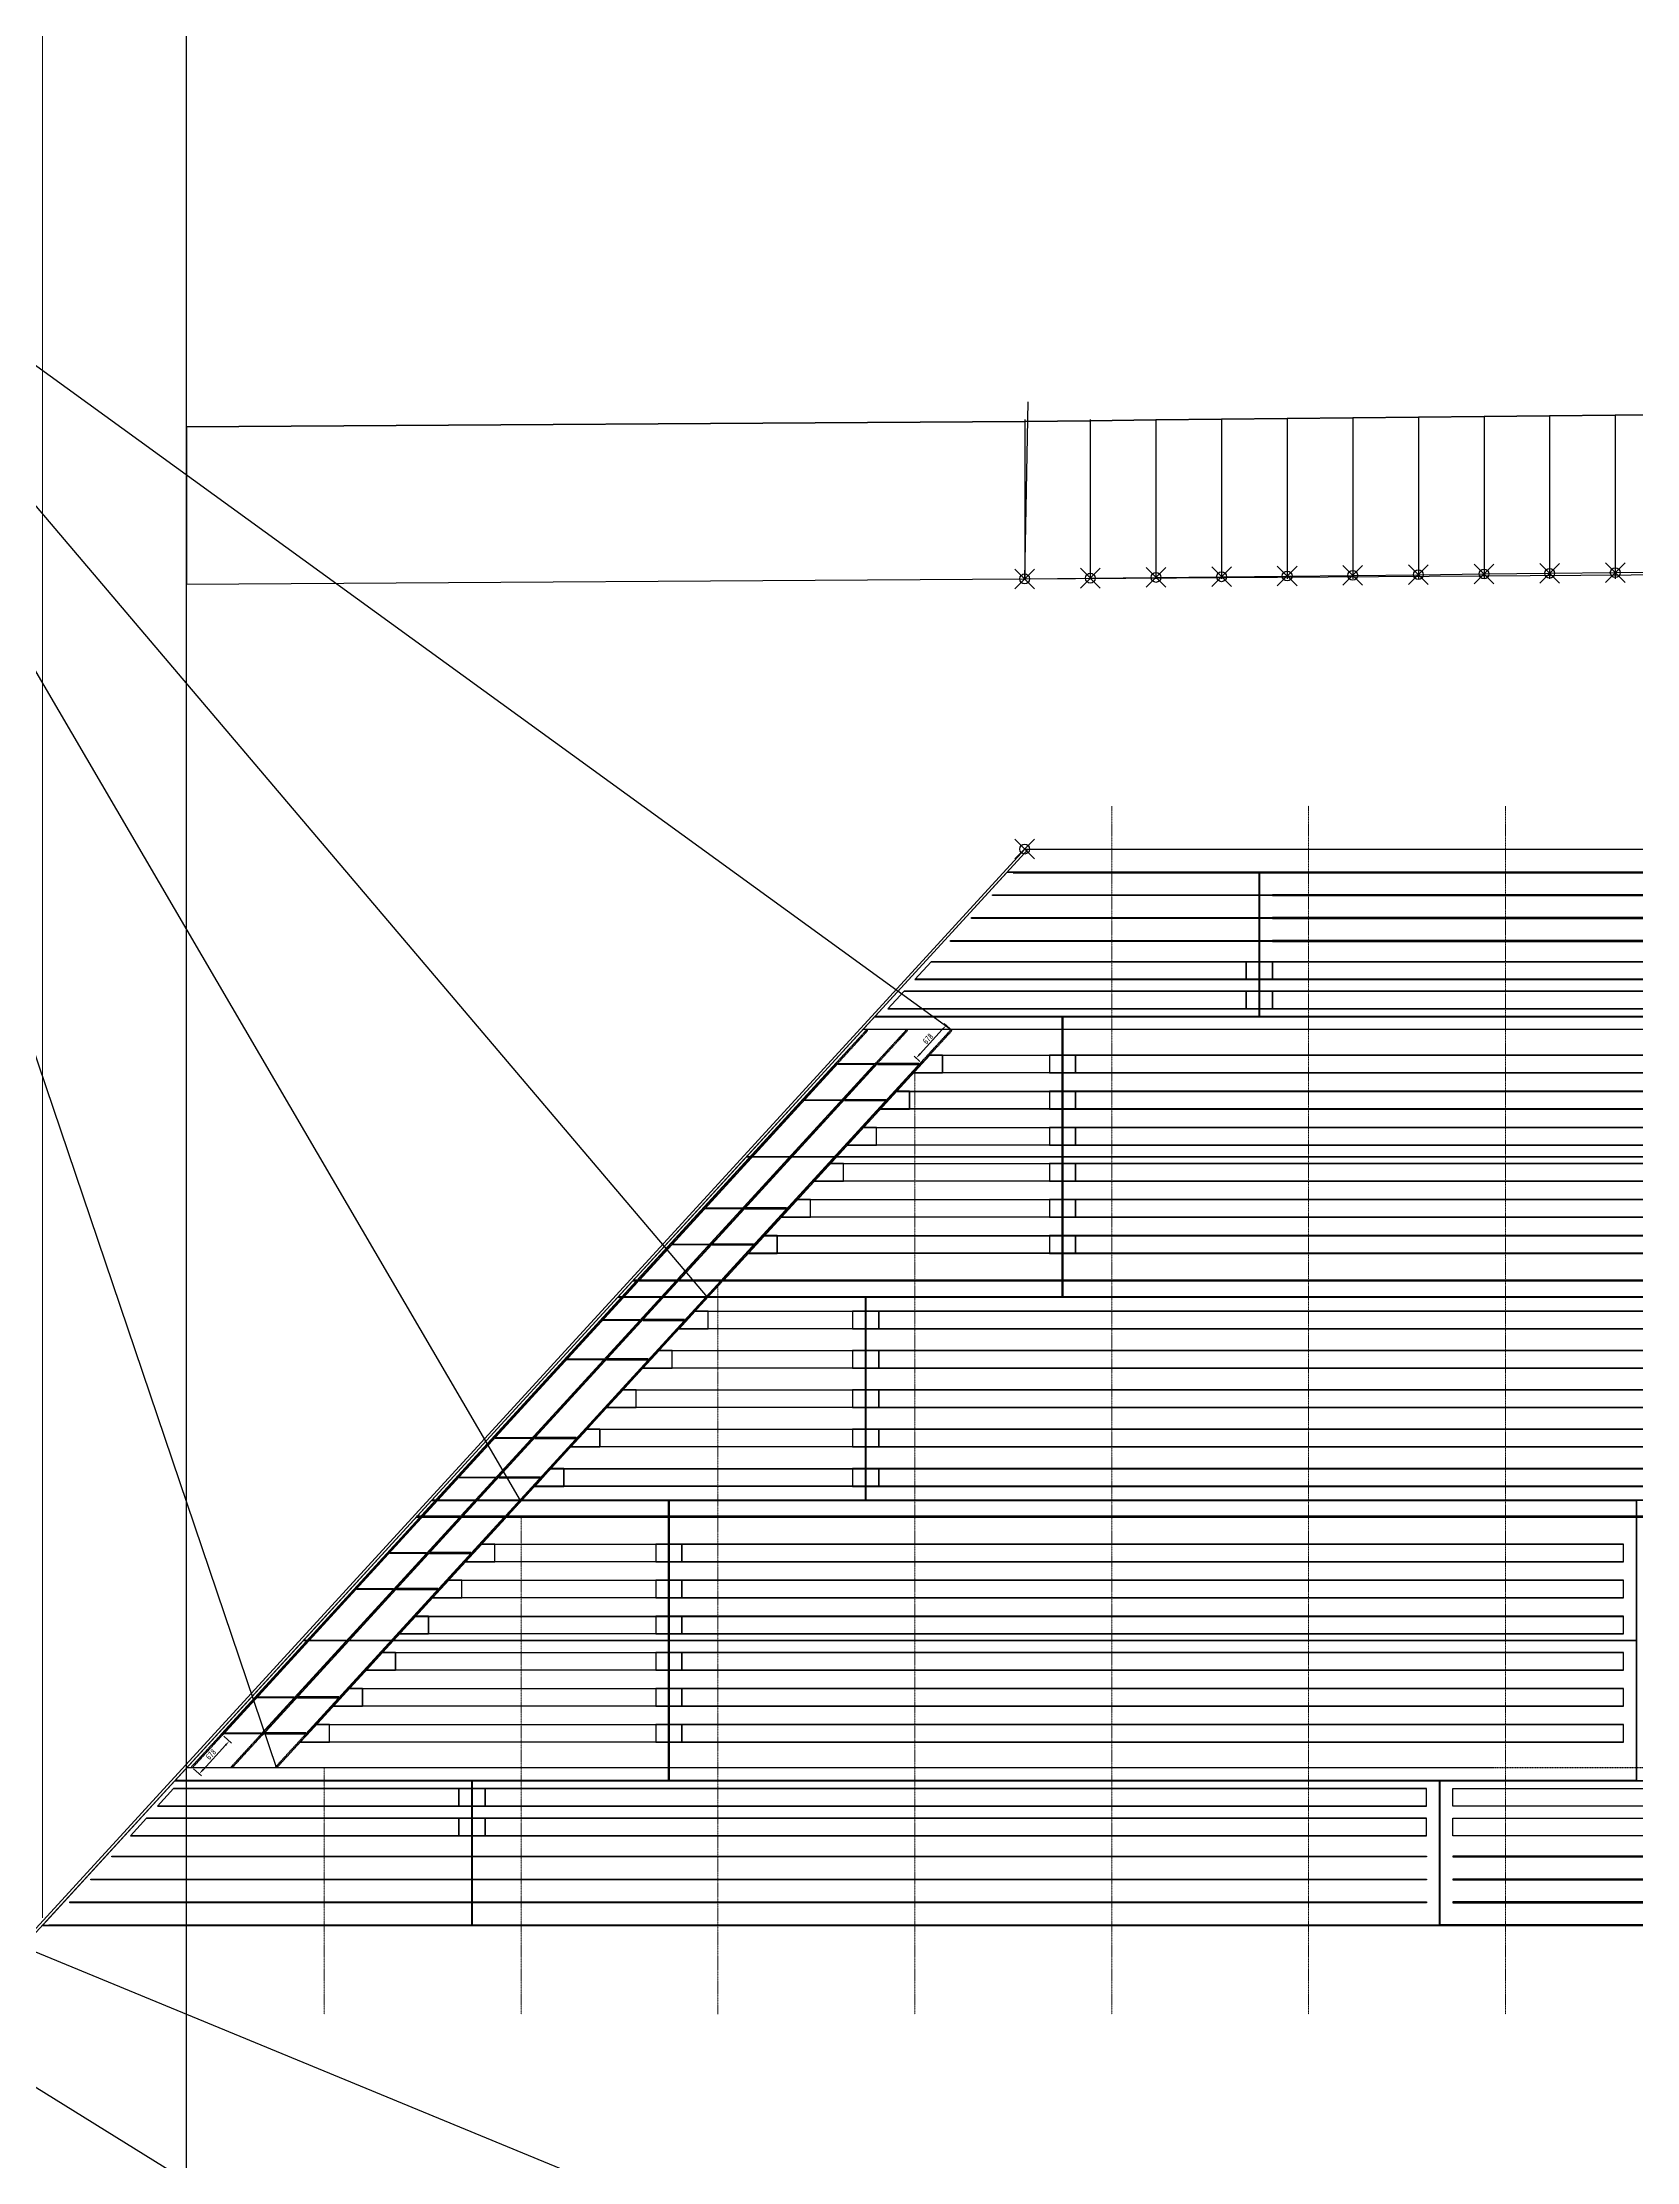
# Model space of a CAD drawing. Extents: x -158665 to 747974, y -1078007 to -307893.
# Drawn here: x 119904 to 144202, y -582154 to -549860 of the extents above; entities that cross this region are included whole.
import ezdxf

# ---------------------------------------------------------------- set-up
doc = ezdxf.new("R2010")
doc.units = 0
doc.header["$LTSCALE"] = 0.02
doc.header["$MEASUREMENT"] = 0
doc.header["$PDMODE"] = 35
doc.header["$PDSIZE"] = 150
for name, pattern in [('CENTER', [2, 1.25, -0.25, 0.25, -0.25]), ('DASHED', [19.05, 12.7, -6.35]), ('DASHED2', [9.525, 6.35, -3.175]), ('PHANTOM', [63.5, 31.75, -6.35, 6.35, -6.35, 6.35, -6.35])]:
    doc.linetypes.add(name, pattern=pattern)
doc.layers.get('0').update_dxf_attribs({"linetype": 'CONTINUOUS'})
doc.layers.get('Defpoints').update_dxf_attribs({"linetype": 'CONTINUOUS'})
doc.layers.add('1', color=1, linetype='CONTINUOUS')
doc.layers.add('横隔板开孔', color=7, linetype='CONTINUOUS')
for name, color, linetype, lineweight in [('1图框轮廓', 7, 'CONTINUOUS', 35), ('3中心线层', 1, 'CENTER', 13), ('4虚线层', 3, 'DASHED', 15)]:
    doc.layers.add(name, color=color, linetype=linetype, lineweight=lineweight)
doc.styles.add('仿宋', font='仿宋_GB2312_1.ttf', dxfattribs={"width": 0.7})
doc.dimstyles.new('180', dxfattribs={"dimscale": 180, "dimtxt": 2.7, "dimasz": 2.5, "dimexe": 1.25, "dimexo": 0.625, "dimtad": 1, "dimdec": 0, "dimdsep": 46, "dimtxsty": '仿宋', "dimcen": 2.5, "dimclrd": 3, "dimclre": 3, "dimclrt": 4, "dimazin": 0, "dimtfac": 1, "dimtdec": 0, "dimtmove": 0, "dimatfit": 3, "dimfxl": 1.25, "dimlwd": 13, "dimlwe": 13, "dimarcsym": 0})
doc.dimstyles.new('样式-35', dxfattribs={"dimscale": 35, "dimtxt": 2.7, "dimasz": 2.5, "dimexe": 1.25, "dimexo": 0.625, "dimtad": 1, "dimdec": 0, "dimdsep": 46, "dimtxsty": '仿宋', "dimcen": 2.5, "dimclrd": 3, "dimclre": 3, "dimclrt": 4, "dimazin": 0, "dimtfac": 1, "dimtdec": 0, "dimtmove": 0, "dimatfit": 3, "dimfxl": 1.25, "dimlwd": 13, "dimlwe": 13, "dimarcsym": 0})

# ---------------------------------------------------------------- blocks, each defined once
blk = doc.blocks.new('*D176')
at = {"color": 3, "lineweight": 13, "ltscale": 3}
for p, q in [((133733, -564889), (133647, -564809)), ((133275, -565389), (133189, -565309))]:
    blk.add_line(p, q, dxfattribs=at)
at = {"color": 3, "linetype": 'ByBlock', "lineweight": 13, "ltscale": 3}
blk.add_line((133280, -565274), (133620, -564903), dxfattribs=at)
at = {"color": 3, "ltscale": 3}
for points in [[(133609, -564893), (133630, -564913), (133679, -564839)], [(133269, -565264), (133291, -565284), (133221, -565339)]]:
    blk.add_solid(points, dxfattribs=at)
at = {"layer": 'Defpoints', "color": 0, "ltscale": 3}
for p in [(133679, -564839), (133750, -564904), (133292, -565403)]:
    blk.add_point(p, dxfattribs=at)
at = {"color": 4, "ltscale": 3, "insert": (133399, -565042), "char_height": 94.5, "attachment_point": 5, "rotation": 47.5055, "style": '仿宋'}
blk.add_mtext('678', dxfattribs=at)
blk = doc.blocks.new('*D184')
at = {"color": 3, "lineweight": 13, "ltscale": 3}
for p, q in [((122668, -575668), (122785, -575775)), ((122210, -576168), (122327, -576275))]:
    blk.add_line(p, q, dxfattribs=at)
at = {"color": 3, "linetype": 'ByBlock', "lineweight": 13, "ltscale": 3}
blk.add_line((122354, -576181), (122694, -575810), dxfattribs=at)
at = {"color": 3, "ltscale": 3}
for points in [[(122683, -575800), (122704, -575820), (122753, -575746)], [(122343, -576171), (122364, -576191), (122295, -576246)]]:
    blk.add_solid(points, dxfattribs=at)
at = {"layer": 'Defpoints', "color": 0, "ltscale": 3}
for p in [(122652, -575653), (122753, -575746), (122194, -576153)]:
    blk.add_point(p, dxfattribs=at)
at = {"color": 4, "ltscale": 3, "insert": (122473, -575949), "char_height": 94.5, "attachment_point": 5, "rotation": 47.5021, "style": '仿宋'}
blk.add_mtext('678', dxfattribs=at)
blk = doc.blocks.new('*D597')
at = {"color": 3, "lineweight": 13, "ltscale": 3}
for p, q in [((137871, -507268), (137871, -508683)), ((119905, -578441), (119905, -508233))]:
    blk.add_line(p, q, dxfattribs=at)
at = {"color": 3, "linetype": 'ByBlock', "lineweight": 13, "ltscale": 3}
blk.add_line((137421, -508458), (120355, -508458), dxfattribs=at)
at = {"color": 3, "ltscale": 3}
for points in [[(120355, -508383), (120355, -508533), (119905, -508458)], [(137421, -508383), (137421, -508533), (137871, -508458)]]:
    blk.add_solid(points, dxfattribs=at)
at = {"layer": 'Defpoints', "color": 0, "ltscale": 3}
for p in [(137871, -507156), (119905, -508458), (119905, -578553)]:
    blk.add_point(p, dxfattribs=at)
at = {"color": 4, "ltscale": 3, "insert": (128888, -508102), "char_height": 486, "attachment_point": 5, "style": '仿宋'}
blk.add_mtext('17966', dxfattribs=at)

msp = doc.modelspace()

# ---------------------------------------------------------------- linework, layer by layer
at = {"color": 7, "ltscale": 3}
for p, q in [((122100.6, -623002.4), (122100.6, -546274.9)), ((134876.2, -562153.5), (119363.8, -579085.6))]:
    msp.add_line(p, q, dxfattribs=at)
at = {"color": 6, "ltscale": 3}
for p, q in [((134930.4, -562153.5), (119418, -579085.6)), ((134876.2, -562153.5), (230875.9, -562153.5))]:
    msp.add_line(p, q, dxfattribs=at)
at = {"color": 7, "linetype": 'PHANTOM', "ltscale": 10}
for p, q in [((229242, -564903.5), (132411, -564903.5)), ((227033.6, -568728.5), (128906.7, -568728.5)), ((224955.2, -572328.5), (125608.5, -572328.5)), ((222746.8, -576153.5), (122104.2, -576153.5))]:
    msp.add_line(p, q, dxfattribs=at)
at = {"color": 200, "ltscale": 10}
for p, q in [((227033.6, -568720.5), (128906.7, -568720.5)), ((227033.6, -568736.5), (128906.7, -568736.5)), ((224955.2, -572320.5), (125608.5, -572320.5)), ((224955.2, -572336.5), (125608.5, -572336.5))]:
    msp.add_line(p, q, dxfattribs=at)
at = {"color": 1, "ltscale": 3}
for p, q in [((130013.5, -568978.5), (130048.8, -568978.5)), ((130013.5, -568981.5), (130048.8, -568981.5)), ((127173.4, -572078.5), (127208.7, -572078.5)), ((127173.4, -572081.5), (127208.7, -572081.5))]:
    msp.add_line(p, q, dxfattribs=at)
at = {"color": 7, "ltscale": 3}
for points in [[(144875.9, -555530.4), (143875.9, -555540.4), (142875.9, -555550.5), (141875.9, -555560.8), (140875.9, -555571.2), (139875.9, -555581.7), (138875.9, -555592.3), (137875.9, -555603), (136875.9, -555613.7), (135875.9, -555624.5), (134875.9, -555635), (122100.6, -555718.1), (122100.6, -558118.1), (134875.9, -558035), (135875.9, -558024.5), (136875.9, -558013.7), (137875.9, -558003), (138875.9, -557992.3), (139875.9, -557981.7), (140875.9, -557971.2), (141875.9, -557960.8), (142875.9, -557950.5), (143875.9, -557940.4), (144875.9, -557930.4)], [(129003.6, -568720.5), (128984.4, -568702.9), (132007.2, -565403.5), (132026.4, -565421.1), (129003.6, -568720.5)], [(129609.8, -568720.5), (129590.6, -568702.9), (132613.4, -565403.5), (132632.6, -565421.1), (129609.8, -568720.5)], [(130287.9, -568720.5), (130268.8, -568702.9), (133291.5, -565403.5), (133310.7, -565421.1), (130287.9, -568720.5)], [(125705.4, -572320.5), (125686.3, -572302.9), (128953.7, -568736.5), (128972.8, -568754.1), (125705.4, -572320.5)], [(126311.7, -572320.5), (126292.5, -572302.9), (129559.9, -568736.5), (129579.1, -568754.1), (126311.7, -572320.5)], [(126989.8, -572320.5), (126970.6, -572302.9), (130238, -568736.5), (130257.2, -568754.1), (126989.8, -572320.5)], [(122651.9, -575653.5), (122632.7, -575635.9), (125655.5, -572336.5), (125674.7, -572354.1), (122651.9, -575653.5)], [(123258.1, -575653.5), (123238.9, -575635.9), (126261.7, -572336.5), (126280.9, -572354.1), (123258.1, -575653.5)], [(123936.2, -575653.5), (123917.1, -575635.9), (126939.8, -572336.5), (126959, -572354.1), (123936.2, -575653.5)]]:
    msp.add_lwpolyline(points, dxfattribs=at)
for points in [[(138651.7, -562859.5), (138251.7, -562859.5), (138251.7, -562847.5), (138651.7, -562847.5)], [(138651.7, -563209.5), (138251.7, -563209.5), (138251.7, -563197.5), (138651.7, -563197.5)], [(138651.7, -563559.5), (138251.7, -563559.5), (138251.7, -563547.5), (138651.7, -563547.5)], [(126653.2, -577509.5), (126253.2, -577509.5), (126253.2, -577497.5), (126653.2, -577497.5)], [(126653.2, -577859.5), (126253.2, -577859.5), (126253.2, -577847.5), (126653.2, -577847.5)], [(126653.2, -578209.5), (126253.2, -578209.5), (126253.2, -578197.5), (126653.2, -578197.5)]]:
    msp.add_lwpolyline(points, close=True)
at = {"color": 2}
for points in [[(133201.3, -564138.5), (138251.7, -564138.5), (138251.7, -563868.5), (133448.7, -563868.5)], [(138251.7, -564138.5), (138651.7, -564138.5), (138651.7, -563868.5), (138251.7, -563868.5)], [(138651.7, -564138.5), (153001.8, -564138.5), (153001.8, -563868.5), (138651.7, -563868.5)], [(132789.1, -564588.5), (138251.7, -564588.5), (138251.7, -564318.5), (133036.4, -564318.5)], [(138251.7, -564588.5), (138651.7, -564588.5), (138651.7, -564318.5), (138251.7, -564318.5)], [(138651.7, -564588.5), (153001.8, -564588.5), (153001.8, -564318.5), (138651.7, -564318.5)], [(133624.8, -565293.5), (133427.5, -565293.5), (133180.2, -565563.5), (133624.8, -565563.5)], [(135251.7, -565563.5), (133626.8, -565563.5), (133626.8, -565293.5), (135251.7, -565293.5)], [(135251.7, -565563.5), (135651.7, -565563.5), (135651.7, -565293.5), (135251.7, -565293.5)], [(135651.7, -565563.5), (150001.8, -565563.5), (150001.8, -565293.5), (135651.7, -565293.5)], [(133120.9, -565843.5), (132923.6, -565843.5), (132676.3, -566113.5), (133120.9, -566113.5)], [(135251.7, -566113.5), (133122.9, -566113.5), (133122.9, -565843.5), (135251.7, -565843.5)], [(135251.7, -566113.5), (135651.7, -566113.5), (135651.7, -565843.5), (135251.7, -565843.5)], [(135651.7, -566113.5), (150001.8, -566113.5), (150001.8, -565843.5), (135651.7, -565843.5)], [(132617, -566393.5), (132419.7, -566393.5), (132172.4, -566663.5), (132617, -566663.5)], [(135251.7, -566663.5), (132619, -566663.5), (132619, -566393.5), (135251.7, -566393.5)], [(135251.7, -566663.5), (135651.7, -566663.5), (135651.7, -566393.5), (135251.7, -566393.5)], [(135651.7, -566663.5), (150001.8, -566663.5), (150001.8, -566393.5), (135651.7, -566393.5)], [(132113.1, -566943.5), (131915.9, -566943.5), (131668.5, -567213.5), (132113.1, -567213.5)], [(135251.7, -567213.5), (132115.1, -567213.5), (132115.1, -566943.5), (135251.7, -566943.5)], [(135251.7, -567213.5), (135651.7, -567213.5), (135651.7, -566943.5), (135251.7, -566943.5)], [(135651.7, -567213.5), (150001.8, -567213.5), (150001.8, -566943.5), (135651.7, -566943.5)], [(131609.2, -567493.5), (131412, -567493.5), (131164.6, -567763.5), (131609.2, -567763.5)], [(135251.7, -567763.5), (131611.2, -567763.5), (131611.2, -567493.5), (135251.7, -567493.5)], [(135251.7, -567763.5), (135651.7, -567763.5), (135651.7, -567493.5), (135251.7, -567493.5)], [(135651.7, -567763.5), (150001.8, -567763.5), (150001.8, -567493.5), (135651.7, -567493.5)], [(131105.4, -568043.5), (130908.1, -568043.5), (130660.7, -568313.5), (131105.4, -568313.5)], [(135251.7, -568313.5), (131107.4, -568313.5), (131107.4, -568043.5), (135251.7, -568043.5)], [(135251.7, -568313.5), (135651.7, -568313.5), (135651.7, -568043.5), (135251.7, -568043.5)], [(135651.7, -568313.5), (150001.8, -568313.5), (150001.8, -568043.5), (135651.7, -568043.5)], [(130051.8, -569193.5), (129854.5, -569193.5), (129607.2, -569463.5), (130051.8, -569463.5)], [(132251.9, -569463.5), (130053.8, -569463.5), (130053.8, -569193.5), (132251.9, -569193.5)], [(132251.9, -569463.5), (132651.9, -569463.5), (132651.9, -569193.5), (132251.9, -569193.5)], [(132651.9, -569463.5), (147001.8, -569463.5), (147001.8, -569193.5), (132651.9, -569193.5)], [(129502.1, -569793.5), (129304.8, -569793.5), (129057.5, -570063.5), (129502.1, -570063.5)], [(132251.9, -570063.5), (129504.1, -570063.5), (129504.1, -569793.5), (132251.9, -569793.5)], [(132251.9, -570063.5), (132651.9, -570063.5), (132651.9, -569793.5), (132251.9, -569793.5)], [(132651.9, -570063.5), (147001.8, -570063.5), (147001.8, -569793.5), (132651.9, -569793.5)], [(128952.4, -570393.5), (128755.1, -570393.5), (128507.8, -570663.5), (128952.4, -570663.5)], [(132251.9, -570663.5), (128954.4, -570663.5), (128954.4, -570393.5), (132251.9, -570393.5)], [(132251.9, -570663.5), (132651.9, -570663.5), (132651.9, -570393.5), (132251.9, -570393.5)], [(132651.9, -570663.5), (147001.8, -570663.5), (147001.8, -570393.5), (132651.9, -570393.5)], [(128402.7, -570993.5), (128205.4, -570993.5), (127958.1, -571263.5), (128402.7, -571263.5)], [(132251.9, -571263.5), (128404.7, -571263.5), (128404.7, -570993.5), (132251.9, -570993.5)], [(132251.9, -571263.5), (132651.9, -571263.5), (132651.9, -570993.5), (132251.9, -570993.5)], [(132651.9, -571263.5), (147001.8, -571263.5), (147001.8, -570993.5), (132651.9, -570993.5)], [(127853, -571593.5), (127655.7, -571593.5), (127408.4, -571863.5), (127853, -571863.5)], [(132251.9, -571863.5), (127855, -571863.5), (127855, -571593.5), (132251.9, -571593.5)], [(132251.9, -571863.5), (132651.9, -571863.5), (132651.9, -571593.5), (132251.9, -571593.5)], [(132651.9, -571863.5), (147001.8, -571863.5), (147001.8, -571593.5), (132651.9, -571593.5)], [(126799.4, -572743.5), (126602.2, -572743.5), (126354.8, -573013.5), (126799.4, -573013.5)], [(129251.9, -573013.5), (126801.4, -573013.5), (126801.4, -572743.5), (129251.9, -572743.5)], [(129251.9, -573013.5), (129651.9, -573013.5), (129651.9, -572743.5), (129251.9, -572743.5)], [(129651.9, -573013.5), (144001.8, -573013.5), (144001.8, -572743.5), (129651.9, -572743.5)], [(126295.6, -573293.5), (126098.3, -573293.5), (125850.9, -573563.5), (126295.6, -573563.5)], [(129252, -573563.5), (126297.6, -573563.5), (126297.6, -573293.5), (129252, -573293.5)], [(129251.9, -573563.5), (129651.9, -573563.5), (129651.9, -573293.5), (129251.9, -573293.5)], [(129651.8, -573563.5), (144001.7, -573563.5), (144001.7, -573293.5), (129651.8, -573293.5)], [(125791.7, -573843.5), (125594.4, -573843.5), (125347.1, -574113.5), (125791.7, -574113.5)], [(129251.9, -574113.5), (125793.7, -574113.5), (125793.7, -573843.5), (129251.9, -573843.5)], [(129251.9, -574113.5), (129651.9, -574113.5), (129651.9, -573843.5), (129251.9, -573843.5)], [(129651.9, -574113.5), (144001.8, -574113.5), (144001.8, -573843.5), (129651.9, -573843.5)], [(125287.8, -574393.5), (125090.5, -574393.5), (124843.2, -574663.5), (125287.8, -574663.5)], [(129252, -574663.5), (125289.8, -574663.5), (125289.8, -574393.5), (129252, -574393.5)], [(129251.8, -574663.5), (129651.8, -574663.5), (129651.8, -574393.5), (129251.8, -574393.5)], [(129651.8, -574663.5), (144001.7, -574663.5), (144001.7, -574393.5), (129651.8, -574393.5)], [(124783.9, -574943.5), (124586.6, -574943.5), (124339.3, -575213.5), (124783.9, -575213.5)], [(129252, -575213.5), (124785.9, -575213.5), (124785.9, -574943.5), (129252, -574943.5)], [(129251.8, -575213.5), (129651.8, -575213.5), (129651.8, -574943.5), (129251.8, -574943.5)], [(129651.9, -575213.5), (144001.7, -575213.5), (144001.7, -574943.5), (129651.9, -574943.5)], [(124280, -575493.5), (124082.7, -575493.5), (123835.4, -575763.5), (124280, -575763.5)], [(129252, -575763.5), (124282, -575763.5), (124282, -575493.5), (129252, -575493.5)], [(129251.8, -575763.5), (129651.8, -575763.5), (129651.8, -575493.5), (129251.8, -575493.5)], [(129651.8, -575763.5), (144001.7, -575763.5), (144001.7, -575493.5), (129651.8, -575493.5)], [(121657.8, -576738.5), (126253.2, -576738.5), (126253.2, -576468.5), (121905.1, -576468.5)], [(126253.2, -576738.5), (126653.2, -576738.5), (126653.2, -576468.5), (126253.2, -576468.5)], [(126653.2, -576738.5), (141001.8, -576738.5), (141001.8, -576468.5), (126653.2, -576468.5)], [(154501.8, -576738.5), (141401.8, -576738.5), (141401.8, -576468.5), (154501.8, -576468.5)], [(121245.5, -577188.5), (126253.2, -577188.5), (126253.2, -576918.5), (121492.9, -576918.5)], [(126253.2, -577188.5), (126653.2, -577188.5), (126653.2, -576918.5), (126253.2, -576918.5)], [(126653.2, -577188.5), (141001.8, -577188.5), (141001.8, -576918.5), (126653.2, -576918.5)], [(154501.8, -577188.5), (141401.8, -577188.5), (141401.8, -576918.5), (154501.8, -576918.5)]]:
    msp.add_lwpolyline(points, close=True, dxfattribs=at)
at = {"color": 6, "ltscale": 3}
msp.add_point((134876.2, -562153.5), dxfattribs=at)
at = {"layer": '1', "color": 3}
msp.add_line((134875.9, -558035), (134930.1, -555337.3), dxfattribs=at)
at = {"layer": '1'}
for p, q in [((122100.3, -555718.1), (134875.9, -555635)), ((134875.9, -558033.1), (234875.9, -557383.1)), ((122100.3, -558118.1), (134875.9, -558035))]:
    msp.add_line(p, q, dxfattribs=at)
at = {"layer": '1', "color": 8}
for p, q in [((134875.9, -555605.2), (134875.9, -558033.1)), ((135875.9, -555605.2), (135875.9, -558033.1)), ((136875.9, -555605.2), (136875.9, -558033.1)), ((137875.9, -555603), (137875.9, -558033.1)), ((138875.9, -555592.3), (138875.9, -558033.1)), ((139875.9, -555581.7), (139875.9, -558033.1)), ((140875.9, -555571.2), (140875.9, -558033.1)), ((141875.9, -555560.8), (141875.9, -558033.1)), ((142875.9, -555550.5), (142875.9, -558033.1)), ((143875.9, -555540.4), (143875.9, -558033.1))]:
    msp.add_line(p, q, dxfattribs=at)
at = {"layer": '1', "color": 181}
for points in [[(134875.9, -555635), (135875.9, -555624.5), (136875.9, -555613.7), (137875.9, -555603), (138875.9, -555592.3), (139875.9, -555581.7), (140875.9, -555571.2), (141875.9, -555560.8), (142875.9, -555550.5), (143875.9, -555540.4), (144875.9, -555530.4)], [(134875.9, -558035), (135875.9, -558024.5), (136875.9, -558013.7), (137875.9, -558003), (138875.9, -557992.3), (139875.9, -557981.7), (140875.9, -557971.2), (141875.9, -557960.8), (142875.9, -557950.5), (143875.9, -557940.4), (144875.9, -557930.4)]]:
    msp.add_lwpolyline(points, dxfattribs=at)
at = {"layer": '1', "color": 4}
for points in [[(138451.7, -562513.5), (138451.7, -562503.5), (134699.3, -562503.5), (134699.3, -562513.5)], [(153201.8, -562513.5), (153201.8, -562503.5), (138451.7, -562503.5), (138451.7, -562513.5)], [(138251.7, -562847.5), (138251.7, -562859.5), (134384.1, -562859.5), (134384.1, -562847.5)], [(138651.7, -562847.5), (138651.7, -562859.5), (153001.8, -562859.5), (153001.8, -562847.5)], [(138251.7, -563197.5), (138251.7, -563209.5), (134063.5, -563209.5), (134063.5, -563197.5)], [(138651.7, -563197.5), (138651.7, -563209.5), (153001.8, -563209.5), (153001.8, -563197.5)], [(138251.7, -563547.5), (138251.7, -563559.5), (133742.8, -563559.5), (133742.8, -563547.5)], [(138651.7, -563547.5), (138651.7, -563559.5), (153001.8, -563559.5), (153001.8, -563547.5)], [(132584.1, -565421.5), (132584.1, -565435.5), (132025.9, -565435.5), (132025.9, -565421.5)], [(132632.1, -565421.5), (132632.1, -565435.5), (133262.2, -565435.5), (133262.2, -565421.5)], [(132080.2, -565971.5), (132080.2, -565985.5), (131522, -565985.5), (131522, -565971.5)], [(132128.3, -565971.5), (132128.3, -565985.5), (132758.3, -565985.5), (132758.3, -565971.5)], [(130568.5, -567621.5), (130568.5, -567635.5), (130010.4, -567635.5), (130010.4, -567621.5)], [(130616.6, -567621.5), (130616.6, -567635.5), (131246.6, -567635.5), (131246.6, -567621.5)], [(130064.6, -568171.5), (130064.6, -568185.5), (129506.5, -568185.5), (129506.5, -568171.5)], [(130112.7, -568171.5), (130112.7, -568185.5), (130742.7, -568185.5), (130742.7, -568171.5)], [(129011, -569321.5), (129011, -569335.5), (128452.9, -569335.5), (128452.9, -569321.5)], [(129059.1, -569321.5), (129059.1, -569335.5), (129689.2, -569335.5), (129689.2, -569321.5)], [(128461.4, -569921.5), (128461.4, -569935.5), (127903.2, -569935.5), (127903.2, -569921.5)], [(128509.4, -569921.5), (128509.4, -569935.5), (129139.5, -569935.5), (129139.5, -569921.5)], [(127362, -571121.5), (127362, -571135.5), (126803.8, -571135.5), (126803.8, -571121.5)], [(127410.1, -571121.5), (127410.1, -571135.5), (128040.1, -571135.5), (128040.1, -571121.5)], [(126812.3, -571721.5), (126812.3, -571735.5), (126254.1, -571735.5), (126254.1, -571721.5)], [(126860.4, -571721.5), (126860.4, -571735.5), (127490.4, -571735.5), (127490.4, -571721.5)], [(125758.7, -572871.5), (125758.7, -572885.5), (125200.6, -572885.5), (125200.6, -572871.5)], [(125806.8, -572871.5), (125806.8, -572885.5), (126436.8, -572885.5), (126436.8, -572871.5)], [(125254.8, -573421.5), (125254.8, -573435.5), (124696.7, -573435.5), (124696.7, -573421.5)], [(125302.9, -573421.5), (125302.9, -573435.5), (125932.9, -573435.5), (125932.9, -573421.5)], [(123743.2, -575071.5), (123743.2, -575085.5), (123185, -575085.5), (123185, -575071.5)], [(123791.2, -575071.5), (123791.2, -575085.5), (124421.3, -575085.5), (124421.3, -575071.5)], [(123239.3, -575621.5), (123239.3, -575635.5), (122681.1, -575635.5), (122681.1, -575621.5)], [(123287.4, -575621.5), (123287.4, -575635.5), (123917.4, -575635.5), (123917.4, -575621.5)], [(126253.2, -577497.5), (126253.2, -577509.5), (120962.4, -577509.5), (120962.4, -577497.5)], [(141001.8, -577497.5), (141001.8, -577509.5), (126653.2, -577509.5), (126653.2, -577497.5)], [(141401.8, -577497.5), (141401.8, -577509.5), (154501.8, -577509.5), (154501.8, -577497.5)], [(120641.8, -577859.5), (120641.8, -577847.5), (126253.2, -577847.5), (126253.2, -577859.5)], [(126653.2, -577859.5), (126653.2, -577847.5), (141001.8, -577847.5), (141001.8, -577859.5)], [(154501.8, -577859.5), (154501.8, -577847.5), (141401.8, -577847.5), (141401.8, -577859.5)], [(126253.2, -578197.5), (126253.2, -578209.5), (120321.1, -578209.5), (120321.1, -578197.5)], [(141001.8, -578197.5), (141001.8, -578209.5), (126653.2, -578209.5), (126653.2, -578197.5)], [(141401.8, -578197.5), (141401.8, -578209.5), (154501.8, -578209.5), (154501.8, -578197.5)], [(126453.2, -578543.5), (126453.2, -578553.5), (120004.1, -578553.5), (120004.1, -578543.5)], [(141201.8, -578543.5), (141201.8, -578553.5), (126453.2, -578553.5), (126453.2, -578543.5)], [(141201.8, -578543.5), (141201.8, -578553.5), (154701.8, -578553.5), (154701.8, -578543.5)]]:
    msp.add_lwpolyline(points, close=True, dxfattribs=at)
at = {"layer": '1', "color": 25}
for p in [(134875.9, -558035), (135875.9, -558024.5), (136875.9, -558013.7), (137875.9, -558003), (138875.9, -557992.3), (139875.9, -557981.7), (140875.9, -557971.2), (141875.9, -557960.8), (142875.9, -557950.5), (143875.9, -557940.4)]:
    msp.add_point(p, dxfattribs=at)
at = {"layer": '1图框轮廓', "color": 1}
for points in [[(132592.4, -564705.5), (138448.7, -564705.5), (138448.7, -562503.5), (134609.8, -562503.5)], [(138454.7, -562503.5), (153198.8, -562503.5), (153198.8, -564705.5), (138454.7, -564705.5)], [(135448.7, -566843.5), (130633.6, -566843.5), (132586.9, -564711.5), (135448.7, -564711.5)], [(150198.8, -566843.5), (135454.7, -566843.5), (135454.7, -564711.5), (150198.8, -564711.5)], [(128680.4, -568975.5), (135448.7, -568975.5), (135448.7, -566843.5), (130633.6, -566843.5)], [(150198.8, -566843.5), (135454.7, -566843.5), (135454.7, -568975.5), (150198.8, -568975.5)], [(125840.3, -572075.5), (132448.9, -572075.5), (132448.9, -568981.5), (128674.9, -568981.5)], [(132454.9, -572075.5), (147198.8, -572075.5), (147198.8, -568981.5), (132454.9, -568981.5)], [(129448.9, -574213.5), (123881.6, -574213.5), (125834.8, -572081.5), (129448.9, -572081.5)], [(144198.8, -574213.5), (129454.9, -574213.5), (129454.9, -572081.5), (144198.8, -572081.5)], [(121928.3, -576345.5), (129448.9, -576345.5), (129448.9, -574213.5), (123881.6, -574213.5)], [(144198.8, -574213.5), (129454.9, -574213.5), (129454.9, -576345.5), (144198.8, -576345.5)], [(119905.5, -578553.5), (126450.2, -578553.5), (126450.2, -576351.5), (121922.8, -576351.5)], [(126456.2, -576351.5), (141198.8, -576351.5), (141198.8, -578553.5), (126456.2, -578553.5)], [(141204.8, -578553.5), (154698.8, -578553.5), (154698.8, -576351.5), (141204.8, -576351.5)]]:
    msp.add_lwpolyline(points, close=True, dxfattribs=at)
at = {"layer": '3中心线层', "color": 8, "linetype": 'CENTER'}
for points in [[(136201.2, -561496.3), (136201.2, -579905.9)], [(139201.4, -561496.1), (139201.4, -579905.9)], [(142201.5, -561496.3), (142201.5, -579905.9)], [(122193.7, -576153.5), (122174.6, -576135.9), (132465.2, -564903.5), (132484.4, -564921.1), (122193.7, -576153.5)], [(122800, -576153.5), (122780.8, -576135.9), (133071.5, -564903.5), (133090.6, -564921.1), (122800, -576153.5)], [(123478.1, -576153.5), (123458.9, -576135.9), (133749.6, -564903.5), (133768.7, -564921.1), (123478.1, -576153.5)], [(133201.2, -565521.3), (133201.2, -579905.9)], [(130201.2, -568795.8), (130201.2, -579905.9)], [(127201.2, -572328.5), (127201.2, -579905.9)], [(124201.2, -576153.5), (124201.2, -579905.9)]]:
    msp.add_lwpolyline(points, dxfattribs=at)
at = {"layer": '3中心线层', "color": 1, "linetype": 'CENTER', "ltscale": 10}
for points in [[(122176.1, -576153.5), (132482.9, -564903.5)], [(122782.3, -576153.6), (133088.7, -564904)], [(123460.5, -576153.5), (133766.8, -564903.9)]]:
    msp.add_lwpolyline(points, dxfattribs=at)
at = {"layer": '4虚线层', "color": 4, "linetype": 'DASHED2', "ltscale": 20}
for p, q in [((138251.7, -564132.4), (133207, -564132.4)), ((138251.7, -563874.6), (133443.1, -563874.6)), ((138651.7, -563874.6), (138251.7, -563874.6)), ((138651.7, -564132.4), (138251.7, -564132.4)), ((153001.8, -563874.6), (138651.7, -563874.6)), ((153001.8, -564132.4), (138651.7, -564132.4)), ((138251.7, -564324.6), (133030.8, -564324.6)), ((138651.7, -564324.6), (138251.7, -564324.6)), ((153001.8, -564324.6), (138651.7, -564324.6)), ((138251.7, -564582.4), (132794.7, -564582.4)), ((138651.7, -564582.4), (138251.7, -564582.4)), ((153001.8, -564582.4), (138651.7, -564582.4)), ((133421.9, -565299.6), (133624.8, -565299.6)), ((133626.8, -565299.6), (135251.7, -565299.6)), ((135651.7, -565299.6), (135251.7, -565299.6)), ((150001.8, -565299.6), (135651.7, -565299.6)), ((133185.8, -565557.4), (133624.8, -565557.4)), ((133626.8, -565557.4), (135251.7, -565557.4)), ((135651.7, -565557.4), (135251.7, -565557.4)), ((150001.8, -565557.4), (135651.7, -565557.4)), ((132918, -565849.6), (133120.9, -565849.6)), ((133122.9, -565849.6), (135251.7, -565849.6)), ((135651.7, -565849.6), (135251.7, -565849.6)), ((150001.8, -565849.6), (135651.7, -565849.6)), ((132414.1, -566399.6), (132617, -566399.6)), ((132619, -566399.6), (135251.7, -566399.6)), ((132681.9, -566107.4), (133120.9, -566107.4)), ((133122.9, -566107.4), (135251.7, -566107.4)), ((135651.7, -566107.4), (135251.7, -566107.4)), ((135651.7, -566399.6), (135251.7, -566399.6)), ((150001.8, -566107.4), (135651.7, -566107.4)), ((150001.8, -566399.6), (135651.7, -566399.6)), ((132178, -566657.4), (132617, -566657.4)), ((132619, -566657.4), (135251.7, -566657.4)), ((135651.7, -566657.4), (135251.7, -566657.4)), ((150001.8, -566657.4), (135651.7, -566657.4)), ((131910.2, -566949.6), (132113.1, -566949.6)), ((132115.1, -566949.6), (135251.7, -566949.6)), ((135651.7, -566949.6), (135251.7, -566949.6)), ((150001.8, -566949.6), (135651.7, -566949.6)), ((131674.1, -567207.4), (132113.1, -567207.4)), ((132115.1, -567207.4), (135251.7, -567207.4)), ((135651.7, -567207.4), (135251.7, -567207.4)), ((150001.8, -567207.4), (135651.7, -567207.4)), ((131406.4, -567499.6), (131609.2, -567499.6)), ((131611.2, -567499.6), (135251.7, -567499.6)), ((135651.7, -567499.6), (135251.7, -567499.6)), ((150001.8, -567499.6), (135651.7, -567499.6)), ((131170.2, -567757.4), (131609.2, -567757.4)), ((131611.2, -567757.4), (135251.7, -567757.4)), ((135651.7, -567757.4), (135251.7, -567757.4)), ((150001.8, -567757.4), (135651.7, -567757.4)), ((130666.4, -568307.4), (131105.4, -568307.4)), ((130902.5, -568049.6), (131105.4, -568049.6)), ((131107.4, -568049.6), (135251.7, -568049.6)), ((131107.4, -568307.4), (135251.7, -568307.4)), ((135651.7, -568049.6), (135251.7, -568049.6)), ((135651.7, -568307.4), (135251.7, -568307.4)), ((150001.8, -568049.6), (135651.7, -568049.6)), ((150001.8, -568307.4), (135651.7, -568307.4)), ((129848.9, -569199.6), (130051.8, -569199.6)), ((130053.8, -569199.6), (132251.9, -569199.6)), ((132651.9, -569199.6), (132251.9, -569199.6)), ((147001.8, -569199.6), (132651.9, -569199.6)), ((129612.8, -569457.4), (130051.8, -569457.4)), ((130053.8, -569457.4), (132251.9, -569457.4)), ((132651.9, -569457.4), (132251.9, -569457.4)), ((147001.8, -569457.4), (132651.9, -569457.4)), ((129299.2, -569799.6), (129502.1, -569799.6)), ((129504.1, -569799.6), (132251.9, -569799.6)), ((132651.9, -569799.6), (132251.9, -569799.6)), ((147001.8, -569799.6), (132651.9, -569799.6)), ((129063.1, -570057.4), (129502.1, -570057.4)), ((129504.1, -570057.4), (132251.9, -570057.4)), ((132651.9, -570057.4), (132251.9, -570057.4)), ((147001.8, -570057.4), (132651.9, -570057.4)), ((128749.5, -570399.6), (128952.4, -570399.6)), ((128954.4, -570399.6), (132251.9, -570399.6)), ((132651.9, -570399.6), (132251.9, -570399.6)), ((147001.8, -570399.6), (132651.9, -570399.6)), ((128513.4, -570657.4), (128952.4, -570657.4)), ((128954.4, -570657.4), (132251.9, -570657.4)), ((132651.9, -570657.4), (132251.9, -570657.4)), ((147001.8, -570657.4), (132651.9, -570657.4)), ((127963.7, -571257.4), (128402.7, -571257.4)), ((128199.8, -570999.6), (128402.7, -570999.6)), ((128404.7, -570999.6), (132251.9, -570999.6)), ((128404.7, -571257.4), (132251.9, -571257.4)), ((132651.9, -570999.6), (132251.9, -570999.6)), ((132651.9, -571257.4), (132251.9, -571257.4)), ((147001.8, -570999.6), (132651.9, -570999.6)), ((147001.8, -571257.4), (132651.9, -571257.4)), ((127414, -571857.4), (127853, -571857.4)), ((127650.1, -571599.6), (127853, -571599.6)), ((127855, -571599.6), (132251.9, -571599.6)), ((127855, -571857.4), (132251.9, -571857.4)), ((132651.9, -571599.6), (132251.9, -571599.6)), ((132651.9, -571857.4), (132251.9, -571857.4)), ((147001.8, -571599.6), (132651.9, -571599.6)), ((147001.8, -571857.4), (132651.9, -571857.4)), ((126596.6, -572749.6), (126799.4, -572749.6)), ((126801.4, -572749.6), (129251.9, -572749.6)), ((129651.9, -572749.6), (129251.9, -572749.6)), ((144001.8, -572749.6), (129651.9, -572749.6)), ((126360.4, -573007.4), (126799.4, -573007.4)), ((126801.4, -573007.4), (129251.9, -573007.4)), ((129651.9, -573007.4), (129251.9, -573007.4)), ((144001.8, -573007.4), (129651.9, -573007.4)), ((126092.7, -573299.6), (126295.6, -573299.6)), ((126297.6, -573299.6), (129252, -573299.6)), ((129651.9, -573299.6), (129251.9, -573299.6)), ((144001.7, -573299.6), (129651.8, -573299.6)), ((125588.8, -573849.6), (125791.7, -573849.6)), ((125793.7, -573849.6), (129251.9, -573849.6)), ((125856.6, -573557.4), (126295.6, -573557.4)), ((126297.6, -573557.4), (129252, -573557.4)), ((129651.9, -573557.4), (129251.9, -573557.4)), ((129651.9, -573849.6), (129251.9, -573849.6)), ((144001.7, -573557.4), (129651.8, -573557.4)), ((144001.8, -573849.6), (129651.9, -573849.6)), ((125352.7, -574107.4), (125791.7, -574107.4)), ((125793.7, -574107.4), (129251.9, -574107.4)), ((129651.9, -574107.4), (129251.9, -574107.4)), ((144001.8, -574107.4), (129651.9, -574107.4)), ((125084.9, -574399.6), (125287.8, -574399.6)), ((125289.8, -574399.6), (129252, -574399.6)), ((129651.8, -574399.6), (129251.8, -574399.6)), ((144001.7, -574399.6), (129651.8, -574399.6)), ((124848.8, -574657.4), (125287.8, -574657.4)), ((125289.8, -574657.4), (129252, -574657.4)), ((129651.8, -574657.4), (129251.8, -574657.4)), ((144001.7, -574657.4), (129651.8, -574657.4)), ((124581, -574949.6), (124783.9, -574949.6)), ((124785.9, -574949.6), (129252, -574949.6)), ((129651.8, -574949.6), (129251.8, -574949.6)), ((144001.7, -574949.6), (129651.9, -574949.6)), ((124344.9, -575207.4), (124783.9, -575207.4)), ((124785.9, -575207.4), (129252, -575207.4)), ((129651.8, -575207.4), (129251.8, -575207.4)), ((144001.7, -575207.4), (129651.9, -575207.4)), ((123841, -575757.4), (124280, -575757.4)), ((124077.1, -575499.6), (124280, -575499.6)), ((124282, -575499.6), (129252, -575499.6)), ((124282, -575757.4), (129252, -575757.4)), ((129651.8, -575499.6), (129251.8, -575499.6)), ((129651.8, -575757.4), (129251.8, -575757.4)), ((144001.7, -575499.6), (129651.8, -575499.6)), ((144001.7, -575757.4), (129651.8, -575757.4)), ((126253.2, -576732.4), (121663.4, -576732.4)), ((126253.2, -576474.6), (121899.5, -576474.6)), ((126653.2, -576474.6), (126253.2, -576474.6)), ((126653.2, -576732.4), (126253.2, -576732.4)), ((141001.8, -576474.6), (126653.2, -576474.6)), ((141001.8, -576732.4), (126653.2, -576732.4)), ((141401.8, -576474.6), (154501.8, -576474.6)), ((141401.8, -576732.4), (154501.8, -576732.4)), ((126253.2, -576924.6), (121487.2, -576924.6)), ((126653.2, -576924.6), (126253.2, -576924.6)), ((141001.8, -576924.6), (126653.2, -576924.6)), ((141401.8, -576924.6), (154501.8, -576924.6)), ((126253.2, -577182.4), (121251.1, -577182.4)), ((126653.2, -577182.4), (126253.2, -577182.4)), ((141001.8, -577182.4), (126653.2, -577182.4)), ((141401.8, -577182.4), (154501.8, -577182.4))]:
    msp.add_line(p, q, dxfattribs=at)
at = {"layer": '横隔板开孔', "color": 1, "ltscale": 3}
for points in [[(133759.2, -564912.3), (115074.6, -551361.5), (130033.9, -568978.5)], [(127193.8, -572078.5), (115074.6, -551361.5), (123468.5, -576144.7)], [(130455.4, -587637), (109872.7, -574860.4), (133301.1, -584530.8)]]:
    msp.add_lwpolyline(points, dxfattribs=at)

# ---------------------------------------------------------------- dimensions: what is measured, and where the dimension line sits
at = {"color": 8, "ltscale": 3}
dim = msp.add_linear_dim(base=(119905.5, -508457.7), p1=(137871.3, -507155.7), p2=(119905.5, -578553.5), dimstyle='180', dxfattribs=at)
dim.commit()
dim.dimension.update_dxf_attribs({"geometry": '*D597', "text_midpoint": (128888.4, -508102.2)})
at = {"color": 7, "ltscale": 3}
for p1, p2, distance, picture, middle in [((133291.5, -565403.5), (133749.6, -564903.5), 96, '*D176', (133398.8, -565042)), ((122193.7, -576153.5), (122651.9, -575653.5), -136.7, '*D184', (122472.6, -575949.1))]:
    dim = msp.add_aligned_dim(p1=p1, p2=p2, distance=distance, dimstyle='样式-35', dxfattribs=at)
    dim.commit()
    dim.dimension.update_dxf_attribs({"geometry": picture, "text_midpoint": middle})

doc.saveas('drawing.dxf')
